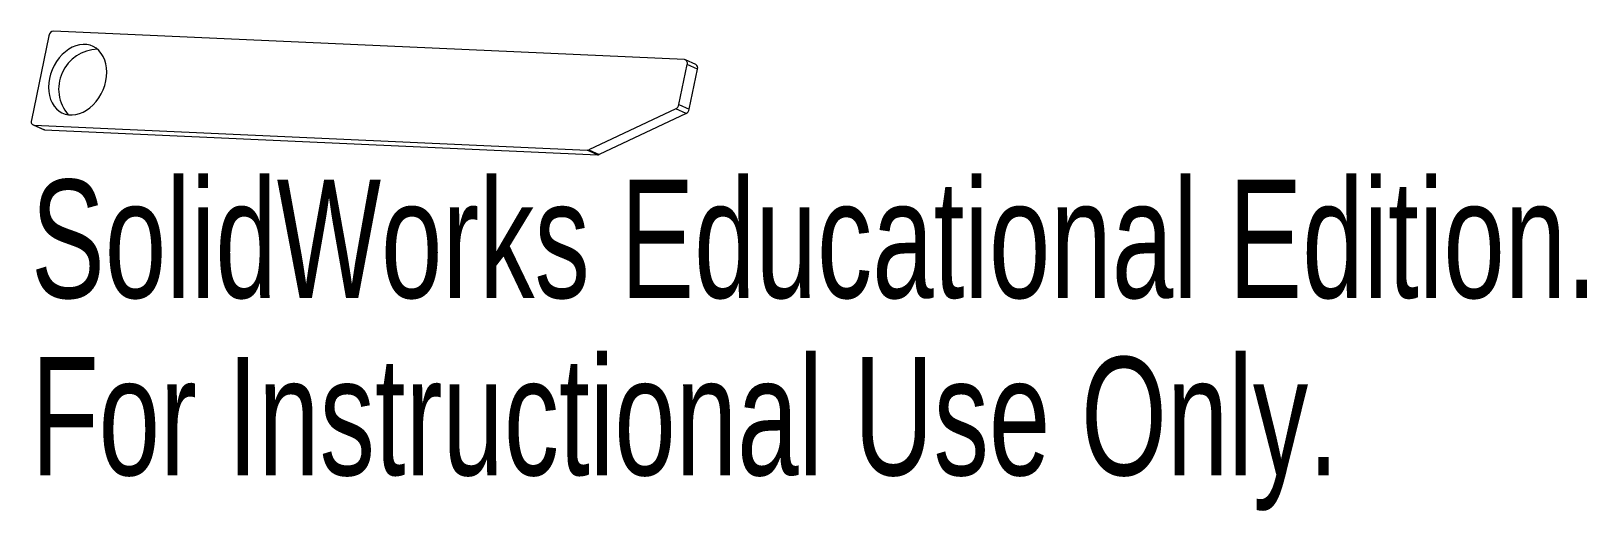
# Model space of a CAD drawing. Header units: millimetres. Extents: x -26.5 to 37.2, y -14.4 to 5.2.
import ezdxf

# ---------------------------------------------------------------- set-up
doc = ezdxf.new("R2010")
doc.units = ezdxf.units.MM
doc.styles.add('SLDTEXTSTYLE0', font='TXT', dxfattribs={"width": 0.7})

msp = doc.modelspace()

# ---------------------------------------------------------------- linework, layer by layer
at = {"color": 7, "linetype": 'Continuous', "lineweight": 15}
for p, q in [((0.218, 4.044), (-25.616, 5.209)), ((-25.81, 5.024), (-26.527, 1.562)), ((-0.008, 2.203), (0.332, 3.845)), ((0.685, 3.844), (0.26, 4.034)), ((0.758, 3.655), (0.332, 3.845)), ((0.417, 2.013), (0.758, 3.655)), ((-0.134, 2.032), (-3.694, 0.355)), ((0.291, 1.842), (-0.134, 2.032)), ((-0.008, 2.203), (0.417, 2.013)), ((-26.455, 1.372), (-26.03, 1.182)), ((-26.413, 1.362), (-3.762, 0.341)), ((-26.413, 1.362), (-25.988, 1.172)), ((0.291, 1.842), (-3.269, 0.165)), ((-25.988, 1.172), (-3.337, 0.15)), ((-3.337, 0.15), (-3.762, 0.341)), ((-3.694, 0.355), (-3.269, 0.165))]:
    msp.add_line(p, q, dxfattribs=at)
at = {"color": 7, "linetype": 'Continuous', "lineweight": 15, "flags": 128}
for points in [[(-23.477, 3.171), (-23.449, 3.353), (-23.439, 3.532), (-23.448, 3.706), (-23.476, 3.873), (-23.522, 4.029), (-23.585, 4.173), (-23.665, 4.302), (-23.76, 4.414), (-23.869, 4.507), (-23.99, 4.579), (-24.121, 4.631), (-24.26, 4.66), (-24.405, 4.666), (-24.553, 4.65), (-24.703, 4.611), (-24.851, 4.551), (-24.996, 4.469), (-25.135, 4.368), (-25.267, 4.249), (-25.388, 4.113), (-25.497, 3.964), (-25.593, 3.803), (-25.673, 3.633), (-25.737, 3.456), (-25.784, 3.275), (-25.812, 3.094), (-25.822, 2.915), (-25.813, 2.741), (-25.785, 2.574), (-25.74, 2.417), (-25.676, 2.274), (-25.596, 2.145), (-25.501, 2.033), (-25.392, 1.94), (-25.272, 1.867), (-25.141, 1.816), (-25.002, 1.787), (-24.857, 1.78), (-24.708, 1.797), (-24.559, 1.835), (-24.41, 1.896), (-24.265, 1.977), (-24.126, 2.079), (-23.995, 2.198), (-23.873, 2.333), (-23.764, 2.483), (-23.668, 2.644), (-23.588, 2.814), (-23.524, 2.991), (-23.477, 3.171)], [(-25.988, 1.172), (-26.017, 1.177), (-26.03, 1.182)]]:
    msp.add_lwpolyline(points, dxfattribs=at)
at = {"color": 7, "linetype": 'Continuous', "lineweight": 15}
for centre, radius, start, end in [((-25.596, 4.995), 0.216, 95.29199, 172.22075), ((-23.788, 2.847), 1.621, 91.08992, 220.72007), ((0.193, 3.897), 0.149, 339.35518, 80.14682), ((0.6, 3.703), 0.165, 342.96088, 58.71198), ((-0.248, 2.248), 0.244, 297.82986, 349.32207), ((0.177, 2.058), 0.244, 297.82986, 349.32207), ((-26.388, 1.509), 0.149, 159.35518, 260.14682), ((-3.758, 0.484), 0.144, 268.24143, 296.0403), ((-3.332, 0.294), 0.144, 268.24143, 296.0403)]:
    msp.add_arc(centre, radius, start, end, dxfattribs=at)

# ---------------------------------------------------------------- texts
at = {"color": 7, "linetype": 'Continuous', "char_height": 4.83362, "attachment_point": 1, "style": 'SLDTEXTSTYLE0'}
for s, insert in [('SolidWorks Educational Edition.', (-26.537, -0.869)), ('For Instructional Use Only.', (-26.537, -8.12))]:
    msp.add_mtext(s, dxfattribs=dict(at, insert=insert))

doc.saveas('drawing.dxf')
